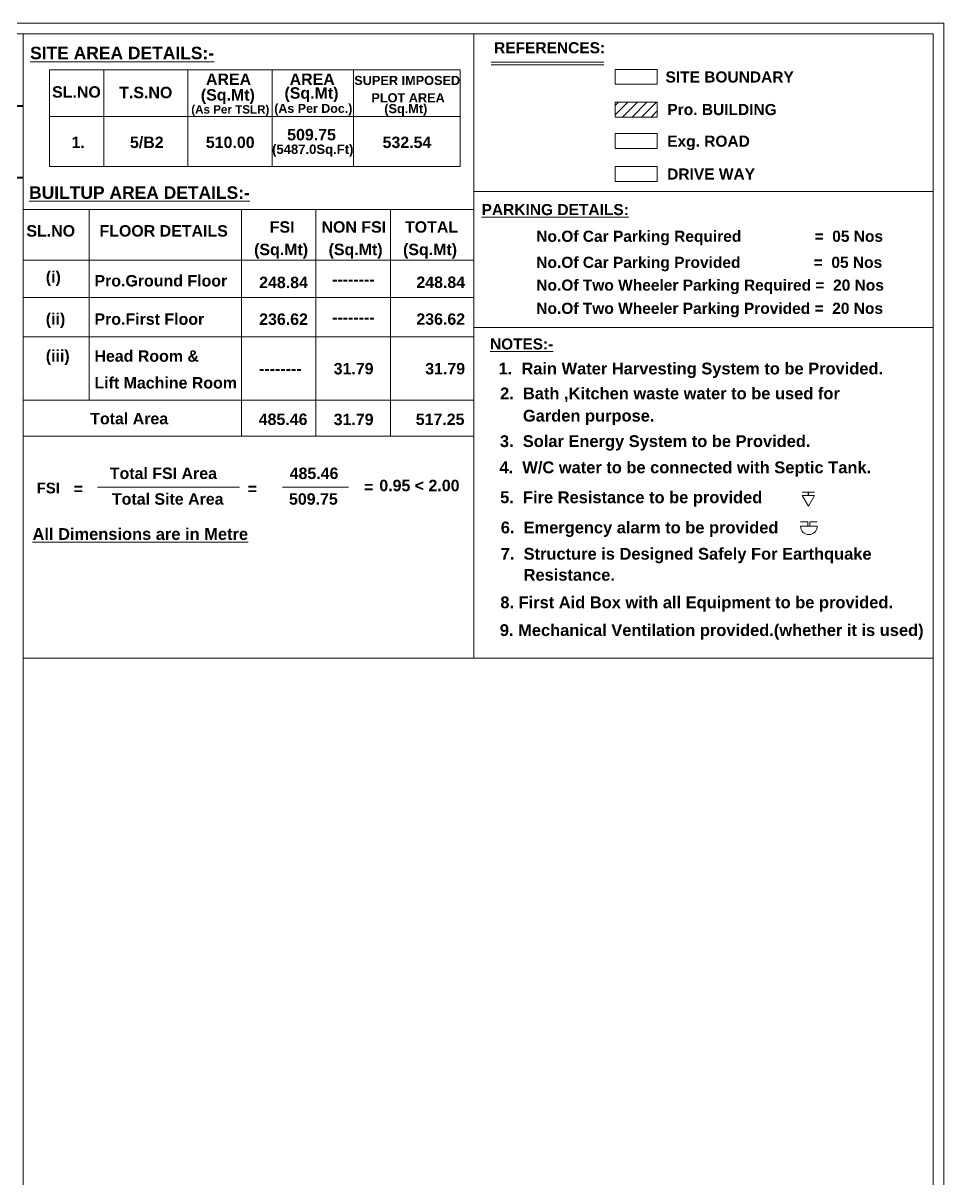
# Model space of a CAD drawing. Header units: metres. Extents: x -1558670 to -1556515, y 43632 to 45317.
# Drawn here: x -1558114.85 to -1558089.33, y 44087.2 to 44119.22 of the extents above; entities that cross this region are included whole.
import ezdxf

# ---------------------------------------------------------------- set-up
doc = ezdxf.new("R2010")
doc.units = ezdxf.units.M
doc.header["$LTSCALE"] = 750
doc.header["$MEASUREMENT"] = 0
doc.layers.get('0').update_dxf_attribs({"lineweight": 5})
doc.styles.add('Ar Bold', font='arialbd.ttf', dxfattribs={"height": 0.5})

# ---------------------------------------------------------------- blocks, each defined once
blk = doc.blocks.new('FGHYQ')
at = {"color": 6}
for p, q in [((8365.084, -8700.915), (8380.884, -8700.915)), ((8365.084, -8700.915), (8365.084, -8704.643)), ((8367.172, -8700.915), (8367.172, -8704.643)), ((8370.403, -8700.915), (8370.403, -8704.643)), ((8373.653, -8700.915), (8373.653, -8704.643)), ((8376.779, -8700.915), (8376.779, -8704.643)), ((8380.884, -8700.915), (8380.884, -8704.643)), ((8365.084, -8702.713), (8380.884, -8702.713)), ((8365.084, -8704.643), (8380.884, -8704.643)), ((8364.065, -8706.3), (8381.407, -8706.3)), ((8364.065, -8706.3), (8364.065, -8715.019)), ((8366.603, -8706.3), (8366.603, -8708.249)), ((8372.47, -8706.3), (8372.47, -8708.249)), ((8375.336, -8706.3), (8375.336, -8708.249)), ((8378.202, -8706.3), (8378.202, -8708.249)), ((8364.065, -8708.249), (8381.407, -8708.249)), ((8366.603, -8708.249), (8366.603, -8713.633)), ((8372.47, -8708.249), (8372.47, -8715.019)), ((8375.336, -8708.249), (8375.336, -8715.019)), ((8378.202, -8708.249), (8378.202, -8715.019)), ((8364.065, -8709.687), (8381.407, -8709.687)), ((8364.065, -8711.195), (8381.407, -8711.195)), ((8364.065, -8713.633), (8381.407, -8713.633)), ((8364.065, -8715.019), (8381.407, -8715.019))]:
    blk.add_line(p, q, dxfattribs=at)
for p, q in [((8366.932, -8716.979), (8372.393, -8716.979)), ((8374.049, -8716.979), (8376.586, -8716.979))]:
    blk.add_line(p, q)
at = {"style": 'Ar Bold'}
for s, height, p in [('%%USITE AREA DETAILS:-', 0.48024, (8364.334, -8700.513)), ('AREA', 0.4391, (8371.103, -8701.504)), ('AREA', 0.4391, (8374.322, -8701.504)), ('SUPER IMPOSED ', 0.35, (8376.81, -8701.504)), ('SL.NO', 0.4391, (8365.181, -8701.992)), ('T.S.NO', 0.4391, (8367.763, -8702.013)), ('(Sq.Mt)', 0.4391, (8370.906, -8702.103)), ('(Sq.Mt)', 0.4391, (8374.125, -8702.031)), ('PLOT AREA', 0.35, (8377.469, -8702.172)), ('(As Per TSLR)    ', 0.32, (8370.536, -8702.602)), ('(As Per Doc.)    ', 0.34303, (8373.729, -8702.576)), ('(Sq.Mt)', 0.35, (8377.966, -8702.588)), ('1.', 0.4391, (8365.928, -8703.93)), ('5/B2', 0.4391, (8368.177, -8703.93)), ('510.00', 0.4391, (8371.098, -8703.93)), ('509.75', 0.4391, (8374.228, -8703.635)), ('532.54', 0.4391, (8377.9, -8703.93)), ('(5487.0Sq.Ft)', 0.36, (8373.647, -8704.156)), ('%%UBUILTUP AREA DETAILS:-', 0.48024, (8364.295, -8705.885)), ('SL.NO', 0.4391, (8364.191, -8707.337)), ('FLOOR DETAILS', 0.43907, (8367.004, -8707.337)), ('FSI', 0.4391, (8373.558, -8707.187)), ('NON FSI', 0.4391, (8375.549, -8707.187)), ('TOTAL', 0.4391, (8378.763, -8707.187)), ('(Sq.Mt)', 0.4391, (8372.956, -8708.052)), ('(Sq.Mt)', 0.4391, (8375.822, -8708.052)), ('(Sq.Mt)', 0.4391, (8378.688, -8708.052)), ('(i)', 0.4391, (8364.938, -8709.106)), ('Pro.Ground Floor', 0.43907, (8366.811, -8709.256)), ('248.84', 0.4391, (8379.2, -8709.315)), ('248.84', 0.4391, (8373.15, -8709.32)), ('--------', 0.4391, (8375.961, -8709.195)), ('(ii)', 0.4391, (8364.938, -8710.723)), ('Pro.First Floor', 0.43907, (8366.811, -8710.732)), ('236.62', 0.4391, (8373.15, -8710.735)), ('--------', 0.4391, (8375.961, -8710.666)), ('236.62', 0.4391, (8379.2, -8710.73)), ('(iii)', 0.4391, (8364.938, -8712.144)), ('Head Room &', 0.43907, (8366.811, -8712.153)), ('31.79', 0.4391, (8376.018, -8712.639)), ('  31.79', 0.4391, (8379.2, -8712.639)), ('Lift Machine Room', 0.43907, (8366.811, -8713.182)), ('--------', 0.4391, (8373.15, -8712.639)), ('          Total Area', 0.43907, (8364.944, -8714.56)), ('  485.46', 0.4391, (8372.792, -8714.587)), ('31.79', 0.4391, (8376.018, -8714.592)), ('517.25', 0.4391, (8379.177, -8714.587)), ('Total FSI Area', 0.43907, (8367.402, -8716.666)), ('485.46', 0.4391, (8374.324, -8716.666)), ('FSI', 0.4116, (8364.588, -8717.218)), ('=  ', 0.4391, (8377.185, -8717.188)), ('0.95 < 2.00', 0.43907, (8377.775, -8717.135)), ('=  ', 0.4391, (8366.009, -8717.256)), ('Total Site Area', 0.43907, (8367.484, -8717.654)), ('=  ', 0.4391, (8372.706, -8717.256)), ('509.75', 0.4391, (8374.298, -8717.654))]:
    blk.add_text(s, height=height, dxfattribs=at).set_placement(p)

msp = doc.modelspace()

# ---------------------------------------------------------------- hatches: boundary and pattern name
h = msp.add_hatch()
h.set_pattern_fill('ANSI31', color=8, scale=1.487338)
h.set_pattern_definition([(45, (-1559631.3817, 44600.90748), (-0.131463335, 0.131463335), [])])
h.paths.add_polyline_path([(-1558098.44, 44117.029), (-1558098.44, 44116.618), (-1558097.272, 44116.618), (-1558097.272, 44117.029)])

# ---------------------------------------------------------------- linework, layer by layer
at = {"color": 5}
for p, q in [((-1558114.846, 44055.475), (-1558114.846, 44118.926)), ((-1558102.36, 44118.926), (-1558102.36, 44101.629)), ((-1558102.36, 44114.558), (-1558089.625, 44114.558)), ((-1558102.36, 44110.787), (-1558089.625, 44110.787)), ((-1558114.846, 44101.629), (-1558089.625, 44101.629))]:
    msp.add_line(p, q, dxfattribs=at)
at = {"color": 6}
for p, q in [((-1558101.874, 44118.135), (-1558098.753, 44118.135)), ((-1558101.874, 44118.067), (-1558098.753, 44118.067)), ((-1558188.167, 44116.94), (-1558114.846, 44116.94)), ((-1558188.167, 44116.906), (-1558114.846, 44116.906)), ((-1558188.167, 44114.954), (-1558114.846, 44114.954)), ((-1558188.167, 44114.92), (-1558114.846, 44114.92)), ((-1558093.095, 44106.225), (-1558093.256, 44106.225)), ((-1558092.917, 44106.133), (-1558093.256, 44106.133)), ((-1558093.256, 44106.133), (-1558093.087, 44105.839)), ((-1558093.095, 44106.133), (-1558093.095, 44106.225)), ((-1558093.087, 44105.839), (-1558092.917, 44106.133)), ((-1558093.079, 44106.133), (-1558093.079, 44106.225)), ((-1558093.079, 44106.225), (-1558092.917, 44106.225)), ((-1558093.097, 44105.4), (-1558093.304, 44105.4)), ((-1558093.097, 44105.281), (-1558093.097, 44105.4)), ((-1558093.048, 44105.281), (-1558093.048, 44105.4)), ((-1558093.048, 44105.4), (-1558092.841, 44105.4)), ((-1558093.304, 44105.281), (-1558092.841, 44105.281))]:
    msp.add_line(p, q, dxfattribs=at)
for points in [[(-1558089.331, 44119.22), (-1558188.46, 44119.22), (-1558188.46, 44055.181), (-1558089.331, 44055.181)], [(-1558098.44, 44117.938), (-1558097.272, 44117.938), (-1558097.272, 44117.526), (-1558098.44, 44117.526)], [(-1558098.44, 44117.029), (-1558097.272, 44117.029), (-1558097.272, 44116.618), (-1558098.44, 44116.618)], [(-1558098.44, 44116.158), (-1558097.272, 44116.158), (-1558097.272, 44115.746), (-1558098.44, 44115.746)], [(-1558098.44, 44115.248), (-1558097.272, 44115.248), (-1558097.272, 44114.836), (-1558098.44, 44114.836)]]:
    msp.add_lwpolyline(points, close=True)
at = {"color": 5}
msp.add_lwpolyline([(-1558188.167, 44055.475), (-1558089.625, 44055.475), (-1558089.625, 44118.926), (-1558188.167, 44118.926)], close=True, dxfattribs=at)
at = {"color": 6}
msp.add_arc((-1558093.072, 44105.281), 0.232, 180, 0, dxfattribs=at)

# ---------------------------------------------------------------- block references
at = {"xscale": 0.7200000000000001, "yscale": 0.7200000000000001, "zscale": 0.7200000000000001}
msp.add_blockref('FGHYQ', (-1564136.973, 50382.589), dxfattribs=at)

# ---------------------------------------------------------------- texts
at = {"style": 'Ar Bold'}
for s, height, p in [('REFERENCES:', 0.30753, (-1558101.796, 44118.384)), ('SITE BOUNDARY', 0.30753, (-1558097.046, 44117.574)), ('Pro. BUILDING', 0.30753, (-1558096.994, 44116.672)), ('Exg. ROAD', 0.3075, (-1558096.999, 44115.795)), ('DRIVE WAY', 0.3075, (-1558096.999, 44114.885)), ('%%UPARKING DETAILS:', 0.30754, (-1558102.142, 44113.901)), ('No.Of Car Parking Required                 =  05 Nos', 0.30754, (-1558100.625, 44113.161)), ('No.Of Car Parking Provided                 =  05 Nos', 0.30754, (-1558100.625, 44112.439)), ('No.Of Two Wheeler Parking Required =  20 Nos', 0.30754, (-1558100.625, 44111.808)), ('No.Of Two Wheeler Parking Provided =  20 Nos', 0.30754, (-1558100.625, 44111.165)), ('%%UNOTES:-', 0.3043, (-1558101.905, 44110.179)), ('1.  Rain Water Harvesting System to be Provided.', 0.32604, (-1558101.671, 44109.488)), ('2.  Bath ,Kitchen waste water to be used for ', 0.32604, (-1558101.629, 44108.799)), ('     Garden purpose.', 0.32604, (-1558101.629, 44108.181)), ('3.  Solar Energy System to be Provided.', 0.32604, (-1558101.633, 44107.476)), ('4.  W/C water to be connected with Septic Tank.', 0.32604, (-1558101.646, 44106.749)), ('5.  Fire Resistance to be provided', 0.32604, (-1558101.627, 44105.92)), ('6.  Emergency alarm to be provided', 0.32604, (-1558101.61, 44105.084)), ('%%UAll Dimensions are in Metre', 0.32604, (-1558114.585, 44104.903)), ('7.  Structure is Designed Safely For Earthquake', 0.32604, (-1558101.61, 44104.355)), ('     Resistance.', 0.32604, (-1558101.61, 44103.772)), ('8. First Aid Box with all Equipment to be provided.', 0.32604, (-1558101.622, 44103.01)), ('9. Mechanical Ventilation provided.(whether it is used)', 0.32604, (-1558101.635, 44102.24))]:
    msp.add_text(s, height=height, dxfattribs=at).set_placement(p)

doc.saveas('drawing.dxf')
